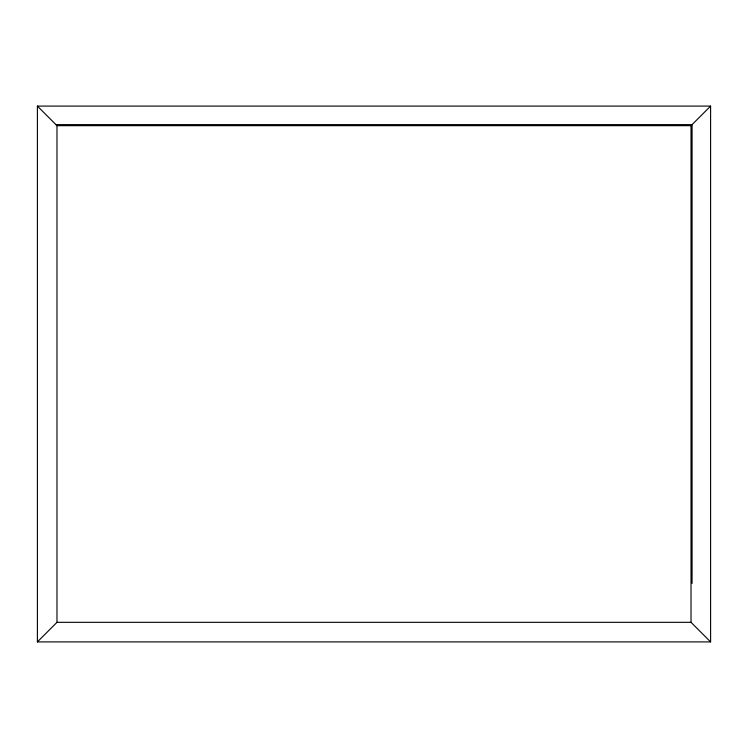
<?xml version="1.0" encoding="UTF-8"?>
<svg xmlns="http://www.w3.org/2000/svg" width="748" height="748" viewBox="0 0 748 748"><rect width="100%" height="100%" fill="white"/><g stroke="black" fill="none" stroke-linecap="round" stroke-linejoin="round"><path stroke-width="1.12" d="M37.4 641.906L56.979 622.327L691.021 622.327L710.6 641.906L710.6 106.094L37.4 106.094L37.4 641.906L710.6 641.906M37.4 106.094L56.979 125.673L691.021 125.673L710.6 106.094M55.932 124.626L692.068 124.626L692.068 583.384M691.021 125.673L691.021 622.327M56.979 125.673L56.979 622.327"/></g></svg>
